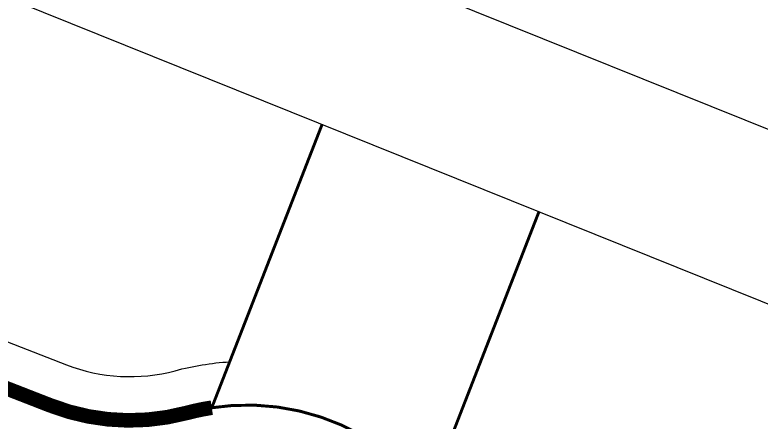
# Model space of a CAD drawing. Header units: millimetres. Extents: x 229784 to 231786, y 726884 to 727329.
# Drawn here: x 231040.7 to 231091.8, y 727101.5 to 727129.4 of the extents above; entities that cross this region are included whole.
import ezdxf

# ---------------------------------------------------------------- set-up
doc = ezdxf.new("R2010")
doc.units = ezdxf.units.MM
for name, color, linetype in [('2480-DIKUR-9.1.17$0$LOTLINE-', 253, 'Continuous'), ('2480-GEOMET-12.8.14$0$1maake', 8, '2480-GEOMET-12.8.14$0$FENCELINE1'), ('2480-PLAN-12.8.14$0$plan_makif1 v1$0$pcell', 8, 'Continuous'), ('AOI', 7, 'Continuous'), ('M1200', 2, 'Continuous')]:
    doc.layers.add(name, color=color, linetype=linetype)
doc.layers.add('2480-DIKUR-9.1.17$0$YKIR', color=7, linetype='Continuous', true_color=0x878787)
doc.layers.add('2480B-TABA_500-9.1.17$0$pcell', color=7, linetype='Continuous', true_color=0x527dff)
doc.layers.add('2480-GEOMET-12.8.14$0$Midraha', color=13, linetype='Continuous', lineweight=30)
doc.linetypes.add('2480-GEOMET-12.8.14$0$FENCELINE1', pattern='A,0.25,-0.1,[133,ltypeshp.shx,S=0.1,R=0,X=-0.1,Y=0],-0.1,1', length=1.45)

msp = doc.modelspace()

# ---------------------------------------------------------------- linework, layer by layer
at = {"layer": '2480-DIKUR-9.1.17$0$LOTLINE-', "flags": 128}
msp.add_lwpolyline([(231043.17, 727102.66), (230985.01, 727125.31), (230986.1, 727128.1)], dxfattribs=at)
for points in [[(230986.1, 727128.1), (231044.26, 727105.45), (231044.26, 727105.45, 0.159627), (231051.72, 727105.04)], [(231055.44, 727105.65), (231054.22, 727102.51), (231054.22, 727102.51, 0.027631), (231052.49, 727102.15)]]:
    msp.add_lwpolyline(points, format="xyb", dxfattribs=at)
at = {"layer": '2480-DIKUR-9.1.17$0$LOTLINE-'}
for points in [[(231051.72, 727105.04, -0.04972), (231055.44, 727105.65)], [(231052.49, 727102.15, -0.15953), (231043.17, 727102.66)]]:
    msp.add_lwpolyline(points, format="xyb", dxfattribs=at)
at = {"layer": '2480-DIKUR-9.1.17$0$YKIR', "color": 252, "true_color": 0x8c8c8c, "const_width": 1}
msp.add_lwpolyline([(230851.531, 727177.291), (231043.174, 727102.659, 0.159502), (231052.492, 727102.146, -0.027582), (231054.219, 727102.507, 2.3538)], format="xyb", dxfattribs=at)
at = {"layer": '2480-GEOMET-12.8.14$0$1maake', "ltscale": 1.5, "flags": 128}
msp.add_lwpolyline([(231034.58, 727101.713, 0.159341), (231052.888, 727100.699, 0.159341)], format="xyb", dxfattribs=at)
at = {"layer": '2480-GEOMET-12.8.14$0$Midraha'}
msp.add_lwpolyline([(230918.3, 727151.289), (230985.015, 727125.308), (231043.174, 727102.659, 0.1595), (231052.492, 727102.146, -0.297972), (231069.13, 727096.671, -0.02675), (231070.124, 727095.279, 0.159496), (231077.335, 727089.355), (231107.716, 727077.56), (231138.111, 727065.804, 0.015592), (231208.369, 727041.998, 0.016343), (231283.496, 727021.785, 0.013666), (231347.155, 727008.693, 0.013691), (231411.577, 726999.079, 0.013681), (231476.4, 726993.006, 0.00645), (231528.476, 726990.705), (231568.621, 726990.512), (231568.621, 726990.512), (231572.534, 726990.541), (231592.065, 726990.99), (231600.858, 726991.315), (231605.74, 726991.496), (231625.247, 726992.511, 0.003407), (231647.478, 726993.95, 0.003407)], format="xyb", dxfattribs=at)
at = {"layer": '2480-PLAN-12.8.14$0$plan_makif1 v1$0$pcell', "const_width": 0.2}
for points in [[(230918.3, 727151.289), (230985.015, 727125.308), (231043.174, 727102.659, 0.1595), (231052.492, 727102.146, -0.297972), (231069.13, 727096.671, -0.02675), (231070.124, 727095.279, 0.159496), (231077.335, 727089.355), (231107.716, 727077.56), (231138.111, 727065.804, 0.015592), (231208.369, 727041.998, 0.016343), (231283.496, 727021.785, 0.013666), (231347.155, 727008.693, 0.013691), (231411.577, 726999.079, 0.013681), (231476.4, 726993.006, 0.00645), (231528.476, 726990.705)], [(231061.777, 727121.905), (231054.219, 727102.507, 0.02758), (231052.492, 727102.146, -0.1595), (231043.174, 727102.659), (230985.015, 727125.308), (230994.768, 727150.354)], [(231076.629, 727115.93), (231069.13, 727096.671, 0.268189), (231054.219, 727102.507), (231061.777, 727121.905)], [(231146.079, 727087.989), (231138.111, 727065.804), (231107.716, 727077.56), (231077.335, 727089.355, -0.159496), (231070.124, 727095.279, 0.02675), (231069.13, 727096.671), (231076.629, 727115.93)]]:
    msp.add_lwpolyline(points, format="xyb", dxfattribs=at)
at = {"layer": '2480B-TABA_500-9.1.17$0$pcell'}
for points in [[(230918.3, 727151.289), (230985.015, 727125.308), (231043.174, 727102.659, 0.1595), (231052.492, 727102.146, -0.297972), (231069.13, 727096.671, -0.02675), (231070.124, 727095.279, 0.159496), (231077.335, 727089.355), (231107.716, 727077.56), (231138.111, 727065.804, 0.015592), (231208.369, 727041.998, 0.016343), (231283.496, 727021.785, 0.013666), (231347.155, 727008.693, 0.013691), (231411.577, 726999.079, 0.013681), (231476.4, 726993.006, 0.00645), (231528.476, 726990.705)], [(231061.777, 727121.905), (231054.219, 727102.507, 0.02758), (231052.492, 727102.146, -0.1595), (231043.174, 727102.659), (230985.015, 727125.308), (230994.768, 727150.354)], [(231076.629, 727115.93), (231069.13, 727096.671, 0.268189), (231054.219, 727102.507), (231061.777, 727121.905)], [(231146.079, 727087.989), (231138.111, 727065.804), (231107.716, 727077.56), (231077.335, 727089.355, -0.159496), (231070.124, 727095.279, 0.02675), (231069.13, 727096.671), (231076.629, 727115.93)]]:
    msp.add_lwpolyline(points, format="xyb", dxfattribs=at)
at = {"layer": 'AOI'}
msp.add_lwpolyline([(230532.007, 727329.274), (230658.696, 727290.108), (230802.114, 727247.106), (231039.345, 727142.884), (231187.789, 727083.162), (231342.516, 727043.51), (231491.156, 727020.263), (231588.248, 727014.063), (231687.276, 727034.423), (231786.298, 727045.123), (231769.993, 726916.053), (231752.419, 726884.119), (231607.31, 726915.542), (231478.376, 726941.771), (231215.045, 726990.403), (230932.547, 727078.765), (230673.609, 727191.902), (230570.46, 727223.288), (230463.919, 727225.53)], dxfattribs=at)
at = {"layer": 'M1200'}
msp.add_lwpolyline([(230530.709, 727318.067), (230655.466, 727279.498), (230798.277, 727236.678), (231035.044, 727132.66), (231184.328, 727072.601), (231340.277, 727032.635), (231489.943, 727009.227), (231589.025, 727002.901), (231688.992, 727023.454), (231773.536, 727032.589), (231759.255, 726919.545), (231746.688, 726896.708), (231609.59, 726926.396), (231480.489, 726952.659), (231217.717, 727001.188), (230936.434, 727089.169), (230677.456, 727202.324), (230572.224, 727234.344), (230463.688, 727236.628)], dxfattribs=at)

doc.saveas('drawing.dxf')
